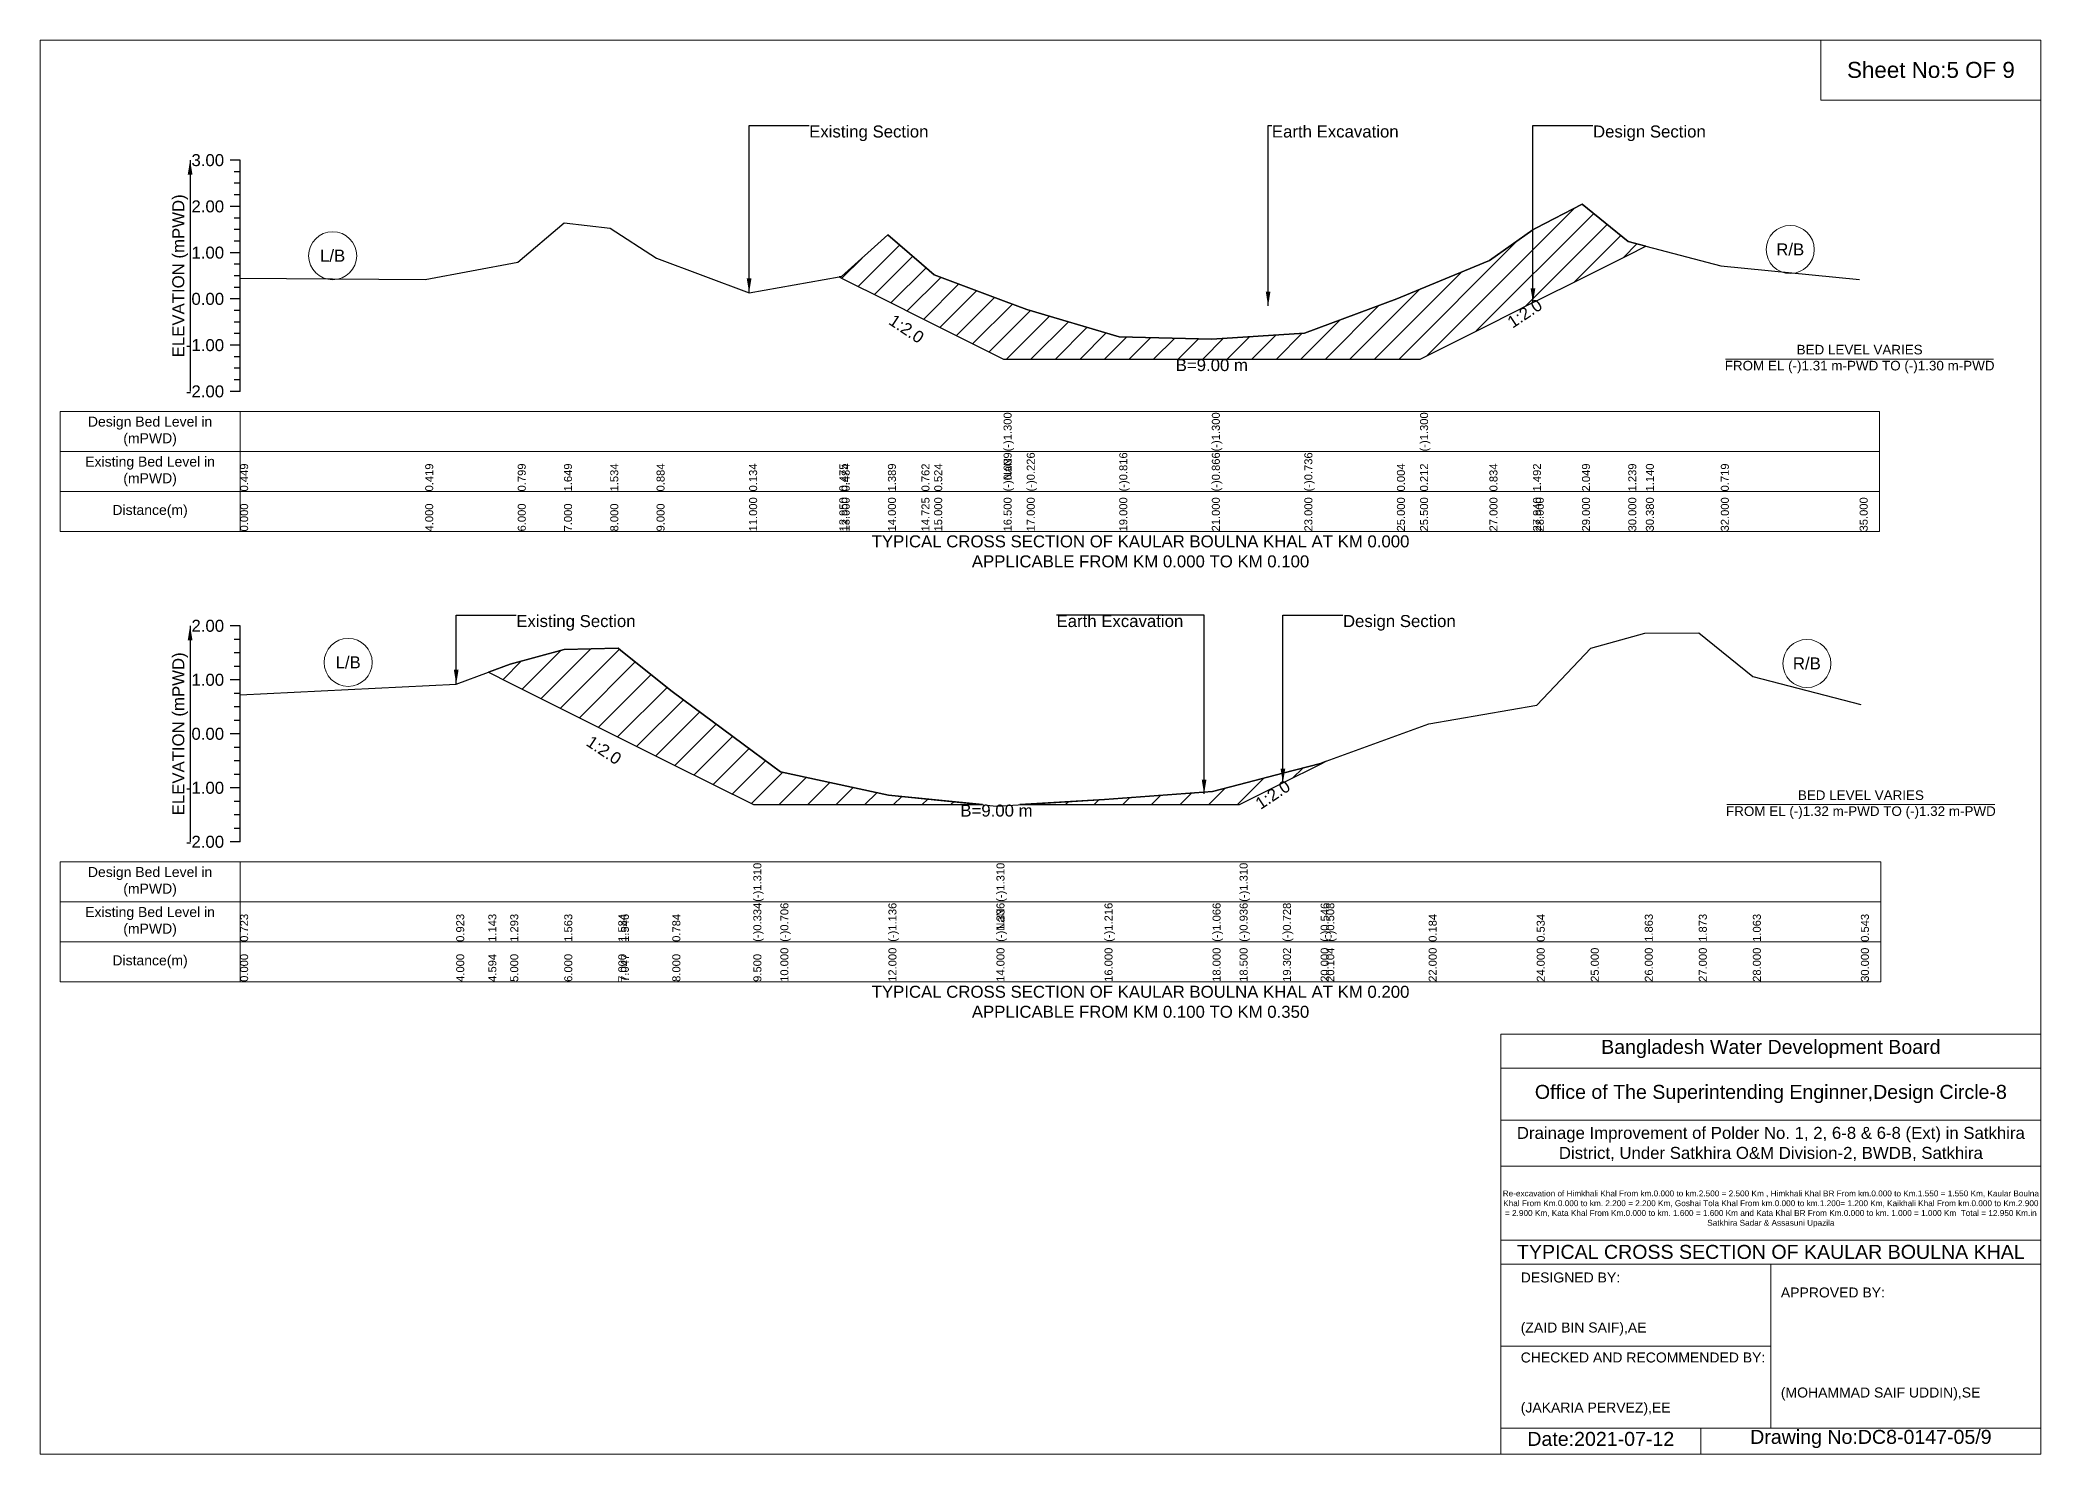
# Model space of a CAD drawing. Header units: inches. Extents: x 91000 to 628000, y -5656 to 0.
# Drawn here: x 320000 to 328000, y -5656 to 0 of the extents above; entities that cross this region are included whole.
import ezdxf

# ---------------------------------------------------------------- set-up
doc = ezdxf.new("R2010")
doc.units = ezdxf.units.IN
doc.header["$LTSCALE"] = 7
doc.header["$MEASUREMENT"] = 0
for name, color, linetype, lineweight in [('Cross section Data Border', 7, 'Continuous', 9), ('Cross Section Labels', 7, 'Continuous', 9), ('Existing_Bed_Level for Xsection', 7, 'Continuous', 25), ('Long Section Border', 7, 'Continuous', 9)]:
    doc.layers.add(name, color=color, linetype=linetype, lineweight=lineweight)
doc.styles.get("Standard").update_dxf_attribs({"font": 'arial.ttf'})
doc.dimstyles.get("Standard").update_dxf_attribs({"dimtxt": 0.18, "dimasz": 0.18, "dimexe": 0.18, "dimexo": 0.0625, "dimgap": 0.09, "dimtad": 0, "dimtih": 1, "dimtoh": 1, "dimdec": 4, "dimzin": 0, "dimdsep": 46, "dimtxsty": 'Standard', "dimcen": 0.09, "dimadec": 0, "dimazin": 0, "dimtfac": 1, "dimtdec": 4, "dimtofl": 0, "dimtmove": 0, "dimatfit": 3, "dimfxl": 1, "dimtolj": 1, "dimtzin": 0, "dimarcsym": 0})

msp = doc.modelspace()

# ---------------------------------------------------------------- hatches: boundary and pattern name
at = {"layer": 'Existing_Bed_Level for Xsection'}
h = msp.add_hatch(dxfattribs=at)
h.set_pattern_fill('ANSI31', color=256, scale=555, style=0)
h.paths.add_polyline_path([(323195.7, -947.9), (323205, -952.5), (323390, -1045), (323524.1, -1112.1), (323575, -1137.5), (323852.5, -1276.3), (323945, -1276.3), (324315, -1276.3), (324685, -1276.3), (325055, -1276.3), (325425, -1276.3), (325517.5, -1276.3), (325795, -1137.5), (325968.9, -1050.6), (325980, -1045), (326165, -952.5), (326350, -860), (326420.3, -824.9), (326350, -806.6), (326165, -656.7), (325980, -752), (325968.9, -759.8), (325795, -881.5), (325517.5, -996.7), (325425, -1035), (325055, -1172), (324685, -1196), (324315, -1186.8), (323945, -1077.6), (323852.5, -1042.9), (323575, -938.8), (323524.1, -894.8), (323390, -778.8), (323205, -946.2)])
h = msp.add_hatch(dxfattribs=at)
h.set_pattern_fill('ANSI31', color=256, scale=648, style=0)
h.paths.add_polyline_path([(321792.4, -2528.6), (321880, -2572.4), (322096, -2680.4), (322312, -2788.4), (322322.2, -2793.5), (322528, -2896.4), (322852, -3058.4), (322960, -3058.4), (323392, -3058.4), (323767.8, -3058.4), (323392, -3020.8), (322960, -2927.9), (322852, -2847.5), (322528, -2606.1), (322322.2, -2441.4), (322312, -2433.3), (322096, -2437.8), (321880, -2496.1)])
h = msp.add_hatch(dxfattribs=at)
h.set_pattern_fill('ANSI31', color=256, scale=648, style=0)
h.paths.add_polyline_path([(323917.6, -3058.4), (324256, -3058.4), (324688, -3058.4), (324796, -3058.4), (324969.2, -2971.8), (325120, -2896.4), (325142.4, -2885.2), (325120, -2893.4), (324969.2, -2932.6), (324796, -2977.6), (324688, -3005.7), (324256, -3038.1)])

# ---------------------------------------------------------------- linework, layer by layer
at = {"layer": 'Cross section Data Border'}
for points in [[(320080, -1485.8), (327355, -1485.8), (327355, -1965.8), (320080, -1965.8)], [(320080, -3287.4), (327360, -3287.4), (327360, -3767.4), (320080, -3767.4)]]:
    msp.add_lwpolyline(points, close=True, dxfattribs=at)
for points in [[(320800, -1485.8), (320800, -1965.8)], [(320080, -1645.8), (327355, -1645.8)], [(320080, -1805.8), (327355, -1805.8)], [(320800, -3287.4), (320800, -3767.4)], [(320080, -3447.4), (327360, -3447.4)], [(320080, -3607.4), (327360, -3607.4)]]:
    msp.add_lwpolyline(points, dxfattribs=at)
at = {"layer": 'Cross Section Labels'}
for points in [[(326739.2, -1276.3), (327810.8, -1276.3)], [(326744.2, -3058.4), (327815.8, -3058.4)]]:
    msp.add_lwpolyline(points, dxfattribs=at)
for centre in [(321170, -863), (326997.5, -838), (321232, -2489.7), (327064, -2494)]:
    msp.add_circle(centre, 96, dxfattribs=at)
at = {"layer": 'Existing_Bed_Level for Xsection'}
for points in [[(320800, -480.8), (320760, -480.8)], [(320800, -527), (320776, -527)], [(320800, -1405.8), (320800, -1220.8), (320800, -1035.8), (320800, -850.8), (320800, -665.8), (320800, -480.8)], [(320800, -573.3), (320776, -573.3)], [(320800, -619.5), (320776, -619.5)], [(320800, -665.8), (320760, -665.8)], [(320800, -712), (320776, -712)], [(320800, -952.7), (321540, -958.3), (321910, -888), (322095, -730.7), (322280, -752), (322465, -872.2), (322835, -1011), (323195.7, -947.9), (323205, -946.2), (323390, -778.8), (323524.1, -894.8), (323575, -938.8), (323852.5, -1042.9), (323852.5, -1042.9), (323945, -1077.6), (324315, -1186.8), (324685, -1196), (324685, -1196), (325055, -1172), (325425, -1035), (325517.5, -996.7), (325517.5, -996.7), (325795, -881.5), (325968.9, -759.8), (325980, -752), (326165, -656.7), (326350, -806.6), (326420.3, -824.9), (326720, -902.8), (327275, -958.3)], [(320800, -758.3), (320776, -758.3)], [(320800, -850.8), (320760, -850.8)], [(320800, -804.5), (320776, -804.5)], [(320800, -897), (320776, -897)], [(320800, -943.3), (320776, -943.3)], [(320800, -1035.8), (320760, -1035.8)], [(320800, -989.5), (320776, -989.5)], [(320800, -1082), (320776, -1082)], [(320800, -1128.3), (320776, -1128.3)], [(320800, -1174.5), (320776, -1174.5)], [(320800, -1220.8), (320760, -1220.8)], [(320800, -1267), (320776, -1267)], [(320800, -1313.3), (320776, -1313.3)], [(320800, -1359.5), (320776, -1359.5)], [(320800, -1405.8), (320760, -1405.8)], [(320800, -2343.4), (320760, -2343.4)], [(320800, -2397.4), (320776, -2397.4)], [(320800, -3207.4), (320800, -2991.4), (320800, -2775.4), (320800, -2559.4), (320800, -2343.4)], [(320800, -2619.3), (321664, -2576.1), (321792.4, -2528.6), (321880, -2496.1), (322096, -2437.8), (322312, -2433.3), (322322.2, -2441.4), (322528, -2606.1), (322852, -2847.5), (322852, -2847.5), (322960, -2927.9), (323392, -3020.8), (323824, -3064), (323824, -3064), (324256, -3038.1), (324688, -3005.7), (324796, -2977.6), (324796, -2977.6), (324969.2, -2932.6), (325120, -2893.4), (325142.4, -2885.2), (325552, -2735.7), (325984, -2660.1), (326200, -2433.3), (326416, -2373), (326632, -2370.9), (326848, -2545.8), (327280, -2658.1)], [(320800, -2451.4), (320776, -2451.4)], [(320800, -2559.4), (320760, -2559.4)], [(320800, -2505.4), (320776, -2505.4)], [(320800, -2613.4), (320776, -2613.4)], [(320800, -2667.4), (320776, -2667.4)], [(320800, -2775.4), (320760, -2775.4)], [(320800, -2721.4), (320776, -2721.4)], [(320800, -2829.4), (320776, -2829.4)], [(320800, -2883.4), (320776, -2883.4)], [(320800, -2937.4), (320776, -2937.4)], [(320800, -2991.4), (320760, -2991.4)], [(320800, -3045.4), (320776, -3045.4)], [(320800, -3099.4), (320776, -3099.4)], [(320800, -3153.4), (320776, -3153.4)], [(320800, -3207.4), (320760, -3207.4)]]:
    msp.add_lwpolyline(points, dxfattribs=at)
for points in [[(323195.7, -947.9), (323205, -952.5), (323390, -1045), (323524.1, -1112.1), (323575, -1137.5), (323852.5, -1276.3), (323852.5, -1276.3), (323945, -1276.3), (324315, -1276.3), (324685, -1276.3), (324685, -1276.3), (325055, -1276.3), (325425, -1276.3), (325517.5, -1276.3), (325517.5, -1276.3), (325795, -1137.5), (325968.9, -1050.6), (325980, -1045), (326165, -952.5), (326350, -860), (326420.3, -824.9), (326420.3, -824.9), (326420.3, -824.9), (326350, -806.6), (326165, -656.7), (325980, -752), (325968.9, -759.8), (325795, -881.5), (325517.5, -996.7), (325517.5, -996.7), (325425, -1035), (325055, -1172), (324685, -1196), (324685, -1196), (324315, -1186.8), (323945, -1077.6), (323852.5, -1042.9), (323852.5, -1042.9), (323575, -938.8), (323524.1, -894.8), (323390, -778.8), (323205, -946.2)], [(321792.4, -2528.6), (321880, -2572.4), (322096, -2680.4), (322312, -2788.4), (322322.2, -2793.5), (322528, -2896.4), (322852, -3058.4), (322852, -3058.4), (322960, -3058.4), (323392, -3058.4), (323767.8, -3058.4), (323392, -3020.8), (322960, -2927.9), (322852, -2847.5), (322852, -2847.5), (322528, -2606.1), (322322.2, -2441.4), (322312, -2433.3), (322096, -2437.8), (321880, -2496.1)], [(323917.6, -3058.4), (324256, -3058.4), (324688, -3058.4), (324796, -3058.4), (324796, -3058.4), (324969.2, -2971.8), (325120, -2896.4), (325142.4, -2885.2), (325142.4, -2885.2), (325142.4, -2885.2), (325120, -2893.4), (324969.2, -2932.6), (324796, -2977.6), (324796, -2977.6), (324688, -3005.7), (324256, -3038.1)]]:
    msp.add_lwpolyline(points, close=True, dxfattribs=at)
at = {"layer": 'Long Section Border'}
for points in [[(320000, 0), (328000, 0), (328000, -5656), (320000, -5656)], [(327120, 0), (328000, 0), (328000, -240), (327120, -240)]]:
    msp.add_lwpolyline(points, close=True, dxfattribs=at)
for points in [[(325840, -5656), (325840, -3976), (328000, -3976)], [(325840, -4112), (328000, -4112)], [(325840, -4320), (328000, -4320)], [(325840, -4504), (328000, -4504)], [(325840, -4800), (328000, -4800)], [(325840, -4896), (328000, -4896)], [(326920, -4896), (326920, -5552)], [(325840, -5224), (326920, -5224)], [(325840, -5552), (328000, -5552)], [(326640, -5552), (326640, -5656)]]:
    msp.add_lwpolyline(points, dxfattribs=at)

# ---------------------------------------------------------------- texts
at = {"layer": 'Cross section Data Border', "char_height": 40, "width": 640, "attachment_point": 5}
for s, insert in [('Design Bed Level in (mPWD)', (320440, -1565.8)), ('Existing Bed Level in (mPWD)', (320440, -1725.8)), ('Distance(m)', (320440, -1885.8)), ('Design Bed Level in (mPWD)', (320440, -3367.4)), ('Existing Bed Level in (mPWD)', (320440, -3527.4)), ('Distance(m)', (320440, -3687.4))]:
    msp.add_mtext(s, dxfattribs=dict(at, insert=insert))
at = {"layer": 'Cross Section Labels'}
for s, insert, char_height, attachment_point in [('Existing Section', (323075, -342), 48, 1), ('Earth Excavation', (324925, -342), 48, 1), ('Design Section', (326208.9, -342), 48, 1), ('L/B', (321170, -863), 48, 5), ('R/B', (326997.5, -838), 48, 5), ('B=9.00 m', (324685, -1276.3), 48, 2), ('BED LEVEL VARIES ^JFROM EL (-)1.31 m-PWD TO (-)1.30 m-PWD', (327275, -1276.3), 38.4, 5), ('TYPICAL CROSS SECTION OF KAULAR BOULNA KHAL AT KM 0.000^JAPPLICABLE FROM KM 0.000 TO KM 0.100', (324400, -2045.8), 48, 5), ('Existing Section', (321904, -2300.2), 48, 1), ('Earth Excavation', (324064, -2300.2), 48, 1), ('Design Section', (325209.2, -2300.2), 48, 1), ('L/B', (321232, -2489.7), 48, 5), ('R/B', (327064, -2494), 48, 5), ('BED LEVEL VARIES ^JFROM EL (-)1.32 m-PWD TO (-)1.32 m-PWD', (327280, -3058.4), 38.4, 5), ('B=9.00 m', (323824, -3058.4), 48, 2), ('TYPICAL CROSS SECTION OF KAULAR BOULNA KHAL AT KM 0.200^JAPPLICABLE FROM KM 0.100 TO KM 0.350', (324400, -3847.4), 48, 5)]:
    msp.add_mtext(s, dxfattribs=dict(at, insert=insert, char_height=char_height, attachment_point=attachment_point))
at = {"layer": 'Cross Section Labels', "char_height": 48, "attachment_point": 2}
for insert, rotation in [((325922.7, -1073.7), 33.69007), ((323477.8, -1135.2), 326.30993), ((322268.2, -2820.5), 326.30993), ((324915.2, -2998.8), 33.69007)]:
    msp.add_mtext('1:2.0', dxfattribs=dict(at, insert=insert, rotation=rotation))
at = {"layer": 'Existing_Bed_Level for Xsection', "char_height": 48, "attachment_point": 6}
for s, insert in [('3.00', (320736, -480.8)), ('2.00', (320736, -665.8)), ('1.00', (320736, -850.8)), ('0.00', (320736, -1035.8)), ('-1.00', (320736, -1220.8)), ('-2.00', (320736, -1405.8)), ('2.00', (320736, -2343.4)), ('1.00', (320736, -2559.4)), ('0.00', (320736, -2775.4)), ('-1.00', (320736, -2991.4)), ('-2.00', (320736, -3207.4))]:
    msp.add_mtext(s, dxfattribs=dict(at, insert=insert))
at = {"layer": 'Existing_Bed_Level for Xsection', "rotation": 90}
for s, insert, char_height, attachment_point in [('ELEVATION (mPWD)', (320560, -943.3), 48, 5), ('(-)1.300', (323852.5, -1645.8), 32, 1), ('(-)1.300', (324685, -1645.8), 32, 1), ('(-)1.300', (325517.5, -1645.8), 32, 1), ('(-)0.039', (323852.5, -1805.8), 32, 1), ('(-)0.039', (323852.5, -1805.8), 32, 1), ('(-)NaN', (323852.5, -1805.8), 32, 1), ('(-)NaN', (323852.5, -1805.8), 32, 1), ('(-)0.226', (323945, -1805.8), 32, 1), ('(-)0.816', (324315, -1805.8), 32, 1), ('(-)0.866', (324685, -1805.8), 32, 1), ('(-)0.866', (324685, -1805.8), 32, 1), ('(-)0.866', (324685, -1805.8), 32, 1), ('(-)0.736', (325055, -1805.8), 32, 1), ('0.449', (320800, -1805.8), 32, 1), ('0.419', (321540, -1805.8), 32, 1), ('0.419', (321540, -1805.8), 32, 1), ('0.799', (321910, -1805.8), 32, 1), ('1.649', (322095, -1805.8), 32, 1), ('1.534', (322280, -1805.8), 32, 1), ('1.534', (322280, -1805.8), 32, 1), ('0.884', (322465, -1805.8), 32, 1), ('0.134', (322835, -1805.8), 32, 1), ('0.475', (323195.7, -1805.8), 32, 1), ('0.484', (323205, -1805.8), 32, 1), ('1.389', (323390, -1805.8), 32, 1), ('0.762', (323524.1, -1805.8), 32, 1), ('0.524', (323575, -1805.8), 32, 1), ('0.004', (325425, -1805.8), 32, 1), ('0.212', (325517.5, -1805.8), 32, 1), ('0.212', (325517.5, -1805.8), 32, 1), ('0.834', (325795, -1805.8), 32, 1), ('1.492', (325968.9, -1805.8), 32, 1), ('2.049', (326165, -1805.8), 32, 1), ('1.239', (326350, -1805.8), 32, 1), ('1.140', (326420.3, -1805.8), 32, 1), ('0.719', (326720, -1805.8), 32, 1), ('11.000', (322835, -1965.8), 32, 1), ('12.950', (323195.7, -1965.8), 32, 1), ('13.000', (323205, -1965.8), 32, 1), ('14.000', (323390, -1965.8), 32, 1), ('14.725', (323524.1, -1965.8), 32, 1), ('15.000', (323575, -1965.8), 32, 1), ('16.500', (323852.5, -1965.8), 32, 1), ('16.500', (323852.5, -1965.8), 32, 1), ('16.500', (323852.5, -1965.8), 32, 1), ('17.000', (323945, -1965.8), 32, 1), ('19.000', (324315, -1965.8), 32, 1), ('21.000', (324685, -1965.8), 32, 1), ('21.000', (324685, -1965.8), 32, 1), ('21.000', (324685, -1965.8), 32, 1), ('23.000', (325055, -1965.8), 32, 1), ('25.000', (325425, -1965.8), 32, 1), ('25.500', (325517.5, -1965.8), 32, 1), ('25.500', (325517.5, -1965.8), 32, 1), ('25.500', (325517.5, -1965.8), 32, 1), ('27.000', (325795, -1965.8), 32, 1), ('27.940', (325968.9, -1965.8), 32, 1), ('28.000', (325980, -1965.8), 32, 1), ('29.000', (326165, -1965.8), 32, 1), ('30.000', (326350, -1965.8), 32, 1), ('30.380', (326420.3, -1965.8), 32, 1), ('32.000', (326720, -1965.8), 32, 1), ('35.000', (327275, -1965.8), 32, 1), ('0.000', (320800, -1965.8), 32, 1), ('4.000', (321540, -1965.8), 32, 1), ('6.000', (321910, -1965.8), 32, 1), ('7.000', (322095, -1965.8), 32, 1), ('8.000', (322280, -1965.8), 32, 1), ('9.000', (322465, -1965.8), 32, 1), ('ELEVATION (mPWD)', (320560, -2775.4), 48, 5), ('(-)1.310', (322852, -3447.4), 32, 1), ('(-)1.310', (323824, -3447.4), 32, 1), ('(-)1.310', (324796, -3447.4), 32, 1), ('0.723', (320800, -3607.4), 32, 1), ('0.923', (321664, -3607.4), 32, 1), ('1.143', (321792.4, -3607.4), 32, 1), ('1.293', (321880, -3607.4), 32, 1), ('1.563', (322096, -3607.4), 32, 1), ('1.584', (322312, -3607.4), 32, 1), ('1.584', (322312, -3607.4), 32, 1), ('1.546', (322322.2, -3607.4), 32, 1), ('0.784', (322528, -3607.4), 32, 1), ('(-)0.334', (322852, -3607.4), 32, 1), ('(-)0.334', (322852, -3607.4), 32, 1), ('(-)0.334', (322852, -3607.4), 32, 1), ('(-)0.706', (322960, -3607.4), 32, 1), ('(-)1.136', (323392, -3607.4), 32, 1), ('(-)1.336', (323824, -3607.4), 32, 1), ('(-)1.336', (323824, -3607.4), 32, 1), ('(-)NaN', (323824, -3607.4), 32, 1), ('(-)1.216', (324256, -3607.4), 32, 1), ('(-)1.066', (324688, -3607.4), 32, 1), ('(-)0.936', (324796, -3607.4), 32, 1), ('(-)0.936', (324796, -3607.4), 32, 1), ('(-)0.936', (324796, -3607.4), 32, 1), ('(-)0.728', (324969.2, -3607.4), 32, 1), ('(-)0.546', (325120, -3607.4), 32, 1), ('(-)0.508', (325142.4, -3607.4), 32, 1), ('0.184', (325552, -3607.4), 32, 1), ('0.534', (325984, -3607.4), 32, 1), ('1.863', (326416, -3607.4), 32, 1), ('1.873', (326632, -3607.4), 32, 1), ('1.063', (326848, -3607.4), 32, 1), ('0.543', (327280, -3607.4), 32, 1), ('0.000', (320800, -3767.4), 32, 1), ('4.000', (321664, -3767.4), 32, 1), ('4.594', (321792.4, -3767.4), 32, 1), ('5.000', (321880, -3767.4), 32, 1), ('6.000', (322096, -3767.4), 32, 1), ('7.000', (322312, -3767.4), 32, 1), ('7.047', (322322.2, -3767.4), 32, 1), ('8.000', (322528, -3767.4), 32, 1), ('9.500', (322852, -3767.4), 32, 1), ('9.500', (322852, -3767.4), 32, 1), ('9.500', (322852, -3767.4), 32, 1), ('10.000', (322960, -3767.4), 32, 1), ('12.000', (323392, -3767.4), 32, 1), ('14.000', (323824, -3767.4), 32, 1), ('14.000', (323824, -3767.4), 32, 1), ('14.000', (323824, -3767.4), 32, 1), ('16.000', (324256, -3767.4), 32, 1), ('18.000', (324688, -3767.4), 32, 1), ('18.500', (324796, -3767.4), 32, 1), ('18.500', (324796, -3767.4), 32, 1), ('18.500', (324796, -3767.4), 32, 1), ('19.302', (324969.2, -3767.4), 32, 1), ('20.000', (325120, -3767.4), 32, 1), ('20.104', (325142.4, -3767.4), 32, 1), ('22.000', (325552, -3767.4), 32, 1), ('24.000', (325984, -3767.4), 32, 1), ('25.000', (326200, -3767.4), 32, 1), ('26.000', (326416, -3767.4), 32, 1), ('27.000', (326632, -3767.4), 32, 1), ('28.000', (326848, -3767.4), 32, 1), ('30.000', (327280, -3767.4), 32, 1)]:
    msp.add_mtext(s, dxfattribs=dict(at, insert=insert, char_height=char_height, attachment_point=attachment_point))
at = {"layer": 'Long Section Border', "attachment_point": 5}
for s, insert, char_height in [('Sheet No:5 OF 9', (327560, -120), 64), ('Bangladesh Water Development Board', (326920, -4036), 56), ('Office of The Superintending Enginner,Design Circle-8', (326920, -4216), 56)]:
    msp.add_mtext(s, dxfattribs=dict(at, insert=insert, char_height=char_height))
at = {"layer": 'Long Section Border'}
for s, insert, char_height, width, attachment_point in [('Drainage Improvement of Polder No. 1, 2, 6-8 & 6-8 (Ext) in Satkhira District, Under Satkhira O&M Division-2, BWDB, Satkhira', (326920, -4416), 48, 2240, 5), ('Re-excavation of Himkhali Khal From km.0.000 to km.2.500 = 2.500 Km , Himkhali Khal BR From km.0.000 to Km.1.550 = 1.550 Km, Kaular Boulna Khal From Km.0.000 to km. 2.200 = 2.200 Km, Goshai Tola Khal From km.0.000 to km.1.200= 1.200 Km, Kaikhali Khal From km.0.000 to Km.2.900 = 2.900 Km, Kata Khal From Km.0.000 to km. 1.600 = 1.600 Km and Kata Khal BR From Km.0.000 to km. 1.000 = 1.000 Km  Total = 12.950 Km.in Satkhira Sadar & Assasuni Upazila', (326920, -4676), 23.4814, 2160, 5), ('TYPICAL CROSS SECTION OF KAULAR BOULNA KHAL', (326920, -4848), 56, 2240, 5), ('DESIGNED BY:^J^J^J(ZAID BIN SAIF),AE', (325920, -5056), 40, 1120, 4), ('APPROVED BY:^J^J^J^J^J^J(MOHAMMAD SAIF UDDIN),SE', (326960, -5216), 40, 1120, 4), ('CHECKED AND RECOMMENDED BY:^J^J^J(JAKARIA PERVEZ),EE', (325920, -5376), 40, 1120, 4), ('Date:2021-07-12', (326240, -5596), 56, 1120, 5), ('Drawing No:DC8-0147-05/9', (327320, -5596), 56, 1760, 5)]:
    msp.add_mtext(s, dxfattribs=dict(at, insert=insert, char_height=char_height, width=width, attachment_point=attachment_point))

# ---------------------------------------------------------------- leaders
at = {"layer": 'Cross Section Labels', "annotation_type": 0, "has_hookline": 1}
for points, hookline_direction, text_width in [([(322835, -1011), (322835, -342), (323074.9, -342)], 0, 467.2), ([(324910, -1063.8), (324910, -342), (324924.9, -342)], 0, 497), ([(325968.9, -1050.6), (325968.9, -342), (326208.8, -342)], 0, 441.2), ([(321664, -2576.1), (321664, -2300.2), (321903.9, -2300.2)], 0, 467.2), ([(324654.1, -3015.8), (324654.1, -2300.2), (324064.1, -2300.2)], 1, 497), ([(324969.2, -2971.8), (324969.2, -2300.2), (325209.1, -2300.2)], 0, 441.2)]:
    msp.add_leader(points, dimstyle='Standard', override={"dimasz": 57.6}, dxfattribs=dict(at, hookline_direction=hookline_direction, text_width=text_width))
at = {"layer": 'Existing_Bed_Level for Xsection'}
for points in [[(320600, -480.8), (320600, -1405.8)], [(320600, -2343.4), (320600, -3207.4)]]:
    msp.add_leader(points, dimstyle='Standard', override={"dimasz": 57.6}, dxfattribs=at)

doc.saveas('drawing.dxf')
